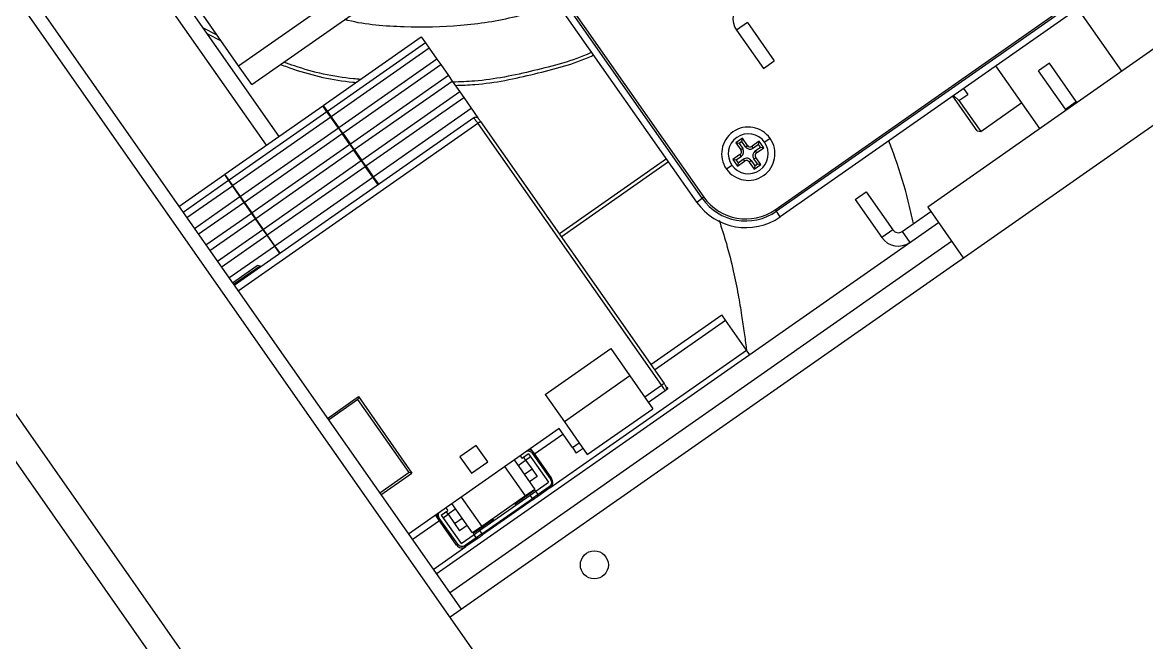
# Model space of a CAD drawing. Header units: millimetres. Extents: x 152904052 to 153933663, y 538271515 to 539240469.
# Drawn here: x 153346420.1 to 153346588.7, y 538942185.4 to 538942278.5 of the extents above; entities that cross this region are included whole.
import ezdxf

# ---------------------------------------------------------------- set-up
doc = ezdxf.new("R2010")
doc.units = ezdxf.units.MM
doc.layers.add('POWR', color=5, linetype='Continuous')

msp = doc.modelspace()

# ---------------------------------------------------------------- linework, layer by layer
at = {"layer": 'POWR', "color": 7}
for p, q in [((153346484.28, 538942189.25), (153346793.71, 538942405.92)), ((153346777.07, 538942405.62), (153346555.9, 538942250.76)), ((153346817.35, 538941713.57), (153346347.02, 538942385.27)), ((153346787.95, 538941692.98), (153346317.61, 538942364.68)), ((153346784.59, 538941690.63), (153346314.25, 538942362.33)), ((153346365.47, 538942362.42), (153346485.92, 538942190.4)), ((153346452.55, 538942271.96), (153346489.04, 538942297.51)), ((153346521.25, 538942251.52), (153346488.56, 538942298.21)), ((153346522.07, 538942252.09), (153346491.1, 538942296.33)), ((153346454.53, 538942269.14), (153346491.02, 538942294.69)), ((153346492.09, 538942295.43), (153346522.31, 538942252.26)), ((153346452.55, 538942271.96), (153346441.59, 538942287.61)), ((153346438.77, 538942285.63), (153346456.69, 538942260.03)), ((153346440.65, 538942286.95), (153346458.58, 538942261.35)), ((153346533.04, 538942250.37), (153346579.73, 538942283.07)), ((153346579.9, 538942282.82), (153346533.21, 538942250.13)), ((153346580.48, 538942282), (153346533.78, 538942249.31)), ((153346585.02, 538942271.15), (153346578.43, 538942280.57)), ((153346449.33, 538942276.55), (153346447.16, 538942277.65)), ((153346528.87, 538942278.46), (153346527.23, 538942277.32)), ((153346527.23, 538942277.32), (153346531.25, 538942271.58)), ((153346528.87, 538942278.46), (153346532.89, 538942272.73)), ((153346447.77, 538942276.79), (153346449.94, 538942275.69)), ((153346465.24, 538942266.01), (153346479.94, 538942276.31)), ((153346480.56, 538942275.41), (153346465.86, 538942265.12)), ((153346479.94, 538942276.31), (153346480.56, 538942275.41)), ((153346480.56, 538942275.41), (153346481.13, 538942274.6)), ((153346481.13, 538942274.6), (153346466.43, 538942264.3)), ((153346481.13, 538942274.6), (153346482.28, 538942272.96)), ((153346454.53, 538942269.14), (153346452.55, 538942271.96)), ((153346482.28, 538942272.96), (153346467.58, 538942262.66)), ((153346468.15, 538942261.84), (153346482.86, 538942272.14)), ((153346482.28, 538942272.96), (153346482.86, 538942272.14)), ((153346482.86, 538942272.14), (153346484, 538942270.5)), ((153346531.25, 538942271.58), (153346532.89, 538942272.73)), ((153346572.74, 538942262.54), (153346566.14, 538942271.96)), ((153346574.18, 538942272.34), (153346572.54, 538942271.2)), ((153346578.19, 538942266.61), (153346574.18, 538942272.34)), ((153346484, 538942270.5), (153346469.3, 538942260.21)), ((153346484, 538942270.5), (153346484.58, 538942269.68)), ((153346576.55, 538942265.46), (153346572.54, 538942271.2)), ((153346469.87, 538942259.39), (153346484.58, 538942269.68)), ((153346484.58, 538942269.68), (153346485.72, 538942268.04)), ((153346561.29, 538942268.57), (153346561.9, 538942267.68)), ((153346485.72, 538942268.04), (153346471.02, 538942257.75)), ((153346471.6, 538942256.93), (153346486.3, 538942267.22)), ((153346485.72, 538942268.04), (153346486.3, 538942267.22)), ((153346486.3, 538942267.22), (153346487.44, 538942265.59)), ((153346563.33, 538942262.21), (153346559.67, 538942267.43)), ((153346559.78, 538942267.51), (153346560.59, 538942266.77)), ((153346560.59, 538942266.77), (153346561.9, 538942267.68)), ((153346450.49, 538942255.69), (153346465.15, 538942265.95)), ((153346465.78, 538942265.06), (153346465.15, 538942265.95)), ((153346465.24, 538942266.01), (153346465.86, 538942265.12)), ((153346465.86, 538942265.12), (153346466.43, 538942264.3)), ((153346472.74, 538942255.29), (153346487.44, 538942265.59)), ((153346487.44, 538942265.59), (153346488.44, 538942264.16)), ((153346560.59, 538942266.77), (153346563.85, 538942262.12)), ((153346563.85, 538942262.12), (153346570.01, 538942266.44)), ((153346576.55, 538942265.46), (153346578.19, 538942266.61)), ((153346578.3, 538942266.44), (153346578.19, 538942266.61)), ((153346465.78, 538942265.06), (153346451.11, 538942254.8)), ((153346466.35, 538942264.24), (153346451.69, 538942253.98)), ((153346487.84, 538942264.14), (153346451.9, 538942238.97)), ((153346466.35, 538942264.24), (153346465.78, 538942265.06)), ((153346467.5, 538942262.61), (153346466.35, 538942264.24)), ((153346466.43, 538942264.3), (153346467.58, 538942262.66)), ((153346488.83, 538942263.61), (153346516.36, 538942224.29)), ((153346488.42, 538942263.32), (153346452.48, 538942238.16)), ((153346467.5, 538942262.61), (153346452.84, 538942252.34)), ((153346453.41, 538942251.52), (153346468.07, 538942261.79)), ((153346467.5, 538942262.61), (153346468.07, 538942261.79)), ((153346468.15, 538942261.84), (153346467.58, 538942262.66)), ((153346469.22, 538942260.15), (153346468.07, 538942261.79)), ((153346468.15, 538942261.84), (153346469.3, 538942260.21)), ((153346488.42, 538942263.32), (153346515.95, 538942224)), ((153346563.33, 538942262.21), (153346563.85, 538942262.12)), ((153346469.22, 538942260.15), (153346454.56, 538942249.88)), ((153346469.22, 538942260.15), (153346469.79, 538942259.33)), ((153346469.87, 538942259.39), (153346469.3, 538942260.21)), ((153346528.1, 538942261.08), (153346527.12, 538942260.39)), ((153346527.12, 538942260.39), (153346527.87, 538942259.33)), ((153346527.61, 538942260.31), (153346527.12, 538942260.39)), ((153346528.02, 538942260.59), (153346527.61, 538942260.31)), ((153346527.61, 538942260.31), (153346528.16, 538942259.53)), ((153346528.02, 538942260.59), (153346528.1, 538942261.08)), ((153346528.56, 538942259.81), (153346528.02, 538942260.59)), ((153346528.85, 538942260.02), (153346528.1, 538942261.08)), ((153346530.61, 538942260.64), (153346529.55, 538942259.89)), ((153346530.53, 538942260.15), (153346529.75, 538942259.6)), ((153346530.53, 538942260.15), (153346530.61, 538942260.64)), ((153346530.81, 538942259.74), (153346530.53, 538942260.15)), ((153346531.3, 538942259.66), (153346530.61, 538942260.64)), ((153346532.27, 538942261.06), (153346531.45, 538942260.49)), ((153346455.13, 538942249.06), (153346469.79, 538942259.33)), ((153346470.94, 538942257.69), (153346469.79, 538942259.33)), ((153346469.87, 538942259.39), (153346471.02, 538942257.75)), ((153346527.74, 538942258.63), (153346526.68, 538942257.88)), ((153346527.95, 538942258.34), (153346527.74, 538942258.63)), ((153346528.16, 538942259.53), (153346527.87, 538942259.33)), ((153346528.56, 538942259.81), (153346528.85, 538942260.02)), ((153346529.75, 538942259.6), (153346529.55, 538942259.89)), ((153346530.03, 538942259.2), (153346530.81, 538942259.74)), ((153346530.03, 538942259.2), (153346530.24, 538942258.91)), ((153346530.24, 538942258.91), (153346531.3, 538942259.66)), ((153346530.81, 538942259.74), (153346531.3, 538942259.66)), ((153346470.94, 538942257.69), (153346456.28, 538942247.42)), ((153346456.85, 538942246.6), (153346471.51, 538942256.87)), ((153346470.94, 538942257.69), (153346471.51, 538942256.87)), ((153346471.6, 538942256.93), (153346471.02, 538942257.75)), ((153346472.66, 538942255.23), (153346471.51, 538942256.87)), ((153346471.6, 538942256.93), (153346472.74, 538942255.29)), ((153346516.72, 538942257.99), (153346500.65, 538942246.73)), ((153346500.93, 538942246.32), (153346517.01, 538942257.58)), ((153346525.71, 538942256.48), (153346526.53, 538942257.05)), ((153346526.68, 538942257.88), (153346527.37, 538942256.9)), ((153346527.17, 538942257.8), (153346526.68, 538942257.88)), ((153346527.95, 538942258.34), (153346527.17, 538942257.8)), ((153346527.17, 538942257.8), (153346527.45, 538942257.39)), ((153346527.37, 538942256.9), (153346528.43, 538942257.65)), ((153346527.45, 538942257.39), (153346527.37, 538942256.9)), ((153346527.45, 538942257.39), (153346528.23, 538942257.94)), ((153346528.23, 538942257.94), (153346528.43, 538942257.65)), ((153346529.42, 538942257.73), (153346529.13, 538942257.52)), ((153346529.13, 538942257.52), (153346529.88, 538942256.46)), ((153346529.42, 538942257.73), (153346529.96, 538942256.95)), ((153346529.82, 538942258.01), (153346530.11, 538942258.21)), ((153346530.37, 538942257.23), (153346529.82, 538942258.01)), ((153346529.88, 538942256.46), (153346530.86, 538942257.15)), ((153346529.96, 538942256.95), (153346529.88, 538942256.46)), ((153346529.96, 538942256.95), (153346530.37, 538942257.23)), ((153346530.86, 538942257.15), (153346530.11, 538942258.21)), ((153346530.37, 538942257.23), (153346530.86, 538942257.15)), ((153346443.59, 538942250.85), (153346450.41, 538942255.63)), ((153346450.41, 538942255.63), (153346451.03, 538942254.74)), ((153346451.11, 538942254.8), (153346450.49, 538942255.69)), ((153346458, 538942244.97), (153346472.66, 538942255.23)), ((153346473.47, 538942254.08), (153346472.66, 538942255.23)), ((153346472.74, 538942255.29), (153346473.55, 538942254.13)), ((153346451.03, 538942254.74), (153346444.21, 538942249.96)), ((153346451.61, 538942253.92), (153346444.78, 538942249.14)), ((153346451.03, 538942254.74), (153346451.61, 538942253.92)), ((153346451.69, 538942253.98), (153346451.11, 538942254.8)), ((153346451.61, 538942253.92), (153346452.75, 538942252.28)), ((153346452.84, 538942252.34), (153346451.69, 538942253.98)), ((153346452.75, 538942252.28), (153346445.93, 538942247.5)), ((153346452.75, 538942252.28), (153346453.33, 538942251.46)), ((153346453.41, 538942251.52), (153346452.84, 538942252.34)), ((153346521.25, 538942251.52), (153346522.07, 538942252.09)), ((153346522.31, 538942252.26), (153346522.07, 538942252.09)), ((153346545.02, 538942251.92), (153346546.65, 538942253.07)), ((153346545.02, 538942251.92), (153346549.03, 538942246.19)), ((153346546.65, 538942253.07), (153346550.67, 538942247.34)), ((153346446.5, 538942246.68), (153346453.33, 538942251.46)), ((153346453.33, 538942251.46), (153346454.47, 538942249.82)), ((153346454.56, 538942249.88), (153346453.41, 538942251.52)), ((153346533.04, 538942250.37), (153346533.21, 538942250.13)), ((153346533.78, 538942249.31), (153346533.21, 538942250.13)), ((153346552.06, 538942247.09), (153346556.36, 538942250.1)), ((153346555.9, 538942250.76), (153346561.24, 538942243.14)), ((153346454.47, 538942249.82), (153346447.65, 538942245.05)), ((153346448.23, 538942244.23), (153346455.05, 538942249)), ((153346454.47, 538942249.82), (153346455.05, 538942249)), ((153346455.13, 538942249.06), (153346454.56, 538942249.88)), ((153346455.05, 538942249), (153346456.2, 538942247.37)), ((153346456.28, 538942247.42), (153346455.13, 538942249.06)), ((153346482.19, 538942195.72), (153346557.51, 538942248.46)), ((153346456.2, 538942247.37), (153346449.37, 538942242.59)), ((153346456.2, 538942247.37), (153346456.77, 538942246.55)), ((153346456.85, 538942246.6), (153346456.28, 538942247.42)), ((153346458, 538942244.97), (153346456.85, 538942246.6)), ((153346550.67, 538942247.34), (153346549.03, 538942246.19)), ((153346552.06, 538942247.09), (153346553.21, 538942245.45)), ((153346449.95, 538942241.77), (153346456.77, 538942246.55)), ((153346451.09, 538942240.13), (153346457.92, 538942244.91)), ((153346456.77, 538942246.55), (153346457.92, 538942244.91)), ((153346457.92, 538942244.91), (153346458.73, 538942243.75)), ((153346458.81, 538942243.81), (153346458, 538942244.97)), ((153346484.17, 538942192.9), (153346559.49, 538942245.64)), ((153346451.62, 538942239.38), (153346455.34, 538942241.99)), ((153346455.76, 538942241.92), (153346451.79, 538942239.14)), ((153346455.76, 538942241.92), (153346455.34, 538942241.99)), ((153346455.88, 538942241.76), (153346455.76, 538942241.92)), ((153346514.35, 538942227.16), (153346525, 538942234.61)), ((153346514.93, 538942226.34), (153346525.57, 538942233.79)), ((153346525.57, 538942233.79), (153346525, 538942234.61)), ((153346528.73, 538942229.29), (153346525.57, 538942233.79)), ((153346498.53, 538942222.64), (153346508.36, 538942229.53)), ((153346499.24, 538942208.64), (153346528.73, 538942229.29)), ((153346508.36, 538942229.53), (153346511.23, 538942225.43)), ((153346529.19, 538942228.63), (153346528.73, 538942229.29)), ((153346511.23, 538942225.43), (153346501.4, 538942218.55)), ((153346511.23, 538942225.43), (153346514.67, 538942220.51)), ((153346515.95, 538942224), (153346513.45, 538942222.25)), ((153346516.52, 538942223.18), (153346514.03, 538942221.43)), ((153346516.93, 538942223.47), (153346516.52, 538942223.18)), ((153346516.75, 538942223.74), (153346516.93, 538942223.47)), ((153346465.85, 538942219.06), (153346470.51, 538942222.32)), ((153346470.44, 538942221.9), (153346466.02, 538942218.81)), ((153346470.51, 538942222.32), (153346470.44, 538942221.9)), ((153346478.13, 538942210.93), (153346470.44, 538942221.9)), ((153346470.51, 538942222.32), (153346478.54, 538942210.85)), ((153346498.53, 538942222.64), (153346501.4, 538942218.55)), ((153346504.84, 538942213.63), (153346514.67, 538942220.51)), ((153346501.4, 538942218.55), (153346504.84, 538942213.63)), ((153346500.6, 538942217.53), (153346478, 538942201.7)), ((153346496.9, 538942213.72), (153346501.18, 538942216.71)), ((153346502.61, 538942214.66), (153346500.6, 538942217.53)), ((153346488.19, 538942215), (153346485.73, 538942213.28)), ((153346489.91, 538942212.55), (153346488.19, 538942215)), ((153346496.73, 538942213.97), (153346496.33, 538942214.54)), ((153346502.61, 538942214.66), (153346503.62, 538942215.37)), ((153346502.61, 538942214.66), (153346503.18, 538942213.84)), ((153346504.2, 538942214.55), (153346503.18, 538942213.84)), ((153346485.73, 538942213.28), (153346487.46, 538942210.83)), ((153346494.77, 538942213.45), (153346495.06, 538942213.04)), ((153346496.04, 538942213.73), (153346495.06, 538942213.04)), ((153346495.59, 538942212.8), (153346495.31, 538942213.21)), ((153346495.59, 538942212.8), (153346496.33, 538942213.32)), ((153346496.04, 538942213.73), (153346499.03, 538942209.47)), ((153346496.57, 538942213.85), (153346496.73, 538942213.96)), ((153346496.57, 538942213.85), (153346499.32, 538942209.92)), ((153346496.73, 538942213.96), (153346499.49, 538942210.03)), ((153346487.46, 538942210.83), (153346489.91, 538942212.55)), ((153346495.58, 538942207.42), (153346492.48, 538942211.84)), ((153346493.87, 538942212.82), (153346496.97, 538942208.39)), ((153346494.45, 538942212), (153346495.59, 538942212.8)), ((153346496.57, 538942211.41), (153346495.42, 538942210.61)), ((153346495.59, 538942212.8), (153346496.57, 538942211.41)), ((153346496.57, 538942211.41), (153346497.31, 538942210.34)), ((153346478.13, 538942210.93), (153346473.71, 538942207.83)), ((153346473.88, 538942207.59), (153346478.54, 538942210.85)), ((153346478.54, 538942210.85), (153346478.13, 538942210.93)), ((153346497.31, 538942210.34), (153346496.17, 538942209.54)), ((153346499.49, 538942210.03), (153346499.32, 538942209.92)), ((153346496.99, 538942208.28), (153346494, 538942206.19)), ((153346496.97, 538942208.39), (153346495.58, 538942207.42)), ((153346496.28, 538942207.55), (153346497.1, 538942208.12)), ((153346497.1, 538942208.12), (153346496.99, 538942208.28)), ((153346497.1, 538942208.12), (153346499.03, 538942209.47)), ((153346497.45, 538942207.63), (153346497.1, 538942208.12)), ((153346499.24, 538942208.64), (153346497.4, 538942207.35)), ((153346499.13, 538942208.8), (153346497.45, 538942207.63)), ((153346499.13, 538942208.8), (153346499.24, 538942208.64)), ((153346487.63, 538942201.86), (153346484.53, 538942206.28)), ((153346485.93, 538942207.25), (153346489.02, 538942202.83)), ((153346488.66, 538942202.21), (153346496.28, 538942207.55)), ((153346489.01, 538942201.72), (153346496.63, 538942207.05)), ((153346495.58, 538942207.42), (153346489.02, 538942202.83)), ((153346496.74, 538942206.89), (153346489.12, 538942201.56)), ((153346493.94, 538942206.27), (153346494.11, 538942206.03)), ((153346496.63, 538942207.05), (153346496.28, 538942207.55)), ((153346497.45, 538942207.63), (153346496.63, 538942207.05)), ((153346496.63, 538942207.05), (153346496.74, 538942206.89)), ((153346482.48, 538942203.99), (153346482.08, 538942204.56)), ((153346482.94, 538942204.55), (153346483.92, 538942205.24)), ((153346482.94, 538942204.55), (153346485.92, 538942200.29)), ((153346483.22, 538942204.14), (153346483.96, 538942204.66)), ((153346483.63, 538942205.65), (153346483.92, 538942205.24)), ((153346483.96, 538942204.66), (153346483.67, 538942205.07)), ((153346485.11, 538942205.46), (153346483.96, 538942204.66)), ((153346483.96, 538942204.66), (153346484.94, 538942203.26)), ((153346478.57, 538942200.88), (153346482.65, 538942203.74)), ((153346482.48, 538942203.98), (153346482.64, 538942204.1)), ((153346485.23, 538942200.05), (153346482.48, 538942203.98)), ((153346485.4, 538942200.17), (153346482.64, 538942204.1)), ((153346484.94, 538942203.26), (153346486.08, 538942204.07)), ((153346484.94, 538942203.26), (153346485.68, 538942202.2)), ((153346486.83, 538942203), (153346485.68, 538942202.2)), ((153346489.02, 538942202.83), (153346487.63, 538942201.86)), ((153346490.72, 538942203.9), (153346487.73, 538942201.8)), ((153346490.84, 538942203.73), (153346490.66, 538942203.98)), ((153346485.92, 538942200.29), (153346487.85, 538942201.64)), ((153346488.19, 538942201.15), (153346486.51, 538942199.97)), ((153346488.47, 538942201.1), (153346486.62, 538942199.81)), ((153346487.73, 538942201.8), (153346487.85, 538942201.64)), ((153346487.85, 538942201.64), (153346488.66, 538942202.21)), ((153346488.19, 538942201.15), (153346487.85, 538942201.64)), ((153346489.01, 538942201.72), (153346488.19, 538942201.15)), ((153346488.66, 538942202.21), (153346489.01, 538942201.72)), ((153346489.12, 538942201.56), (153346489.01, 538942201.72)), ((153346481.73, 538942196.38), (153346486.62, 538942199.81)), ((153346485.4, 538942200.17), (153346485.23, 538942200.05)), ((153346486.62, 538942199.81), (153346486.51, 538942199.97))]:
    msp.add_line(p, q, dxfattribs=at)
at = {"layer": 'POWR', "color": 7, "flags": 128}
msp.add_lwpolyline([(153346576.65, 538942265.29), (153346576.65, 538942265.29), (153346576.55, 538942265.46)], dxfattribs=at)
at = {"layer": 'POWR', "color": 7}
msp.add_circle((153346505.9, 538942197.07), 2.1, dxfattribs=at)
for centre, radius, start, end in [((153346529.69, 538942279.04), 3, 128.8226, 215), ((153346528.99, 538942258.77), 4, 35, 215), ((153346528.99, 538942258.77), 3, 35, 215), ((153346528.99, 538942258.77), 4, 215, 35), ((153346528.99, 538942258.77), 3, 215, 35), ((153346527.46, 538942259.04), 0.5, 305, 35), ((153346527.46, 538942259.04), 0.851, 305, 35), ((153346529.26, 538942260.3), 0.851, 215, 305), ((153346529.26, 538942260.3), 0.5, 215, 305), ((153346530.52, 538942258.5), 0.851, 125, 215), ((153346530.52, 538942258.5), 0.5, 125, 215), ((153346528.72, 538942257.24), 0.851, 35, 125), ((153346528.72, 538942257.24), 0.5, 35, 125), ((153346528.62, 538942256.68), 8, 215, 305), ((153346528.62, 538942256.68), 7.7, 215, 305), ((153346528.62, 538942256.68), 9, 215, 305), ((153346551.49, 538942247.91), 1, 215, 305), ((153346551.49, 538942247.91), 3, 215, 305), ((153346495.91, 538942213.39), 1, 35, 79.427), ((153346498.67, 538942209.46), 1, 305, 35), ((153346497.28, 538942207.51), 0.2, 305, 35), ((153346483.3, 538942204.56), 1, 170.573, 215), ((153346488.35, 538942201.26), 0.2, 215, 305), ((153346486.05, 538942200.63), 1, 215, 305)]:
    msp.add_arc(centre, radius, start, end, dxfattribs=at)
for points, knots in [([(153346500.43, 538942281.25), (153346498.34, 538942280.56), (153346493.59, 538942278.98), (153346485.81, 538942277.8), (153346477.37, 538942277.68), (153346471.52, 538942278.1), (153346468.63, 538942278.85), (153346468.47, 538942278.9)], [0, 0, 0, 0, 0.20368, 0.462441, 0.723657, 0.984873, 1, 1, 1, 1]), ([(153346505.52, 538942273.99), (153346505.45, 538942273.96), (153346502.69, 538942272.69), (153346496.79, 538942271.17), (153346489.87, 538942269.67), (153346485.78, 538942269.55), (153346484.69, 538942269.51)], [0, 0, 0, 0, 0.010585, 0.425896, 0.848183, 1, 1, 1, 1]), ([(153346485.03, 538942269.03), (153346486.02, 538942269.06), (153346490.04, 538942269.18), (153346496.91, 538942270.69), (153346502.89, 538942272.23), (153346505.7, 538942273.52), (153346505.81, 538942273.57)], [0, 0, 0, 0, 0.138759, 0.564722, 0.983649, 1, 1, 1, 1]), ([(153346458.84, 538942272.15), (153346459.49, 538942271.92), (153346462.99, 538942270.64), (153346466.83, 538942269.76), (153346470.02, 538942269.49), (153346470.19, 538942269.48)], [0, 0, 0, 0, 0.177571, 0.956588, 1, 1, 1, 1]), ([(153346470.83, 538942269.93), (153346470.47, 538942269.96), (153346467.11, 538942270.22), (153346463.23, 538942271.09), (153346459.87, 538942272.31), (153346459.34, 538942272.51)], [0, 0, 0, 0, 0.09092, 0.856893, 1, 1, 1, 1]), ([(153346553.79, 538942248.3), (153346553.53, 538942249.42), (153346552.76, 538942252.72), (153346551.54, 538942256.87), (153346550.4, 538942259.84), (153346550.07, 538942260.71)], [0, 0, 0, 0, 0.268198, 0.785972, 1, 1, 1, 1]), ([(153346524.61, 538942248.78), (153346524.99, 538942247.61), (153346525.8, 538942245.1), (153346526.72, 538942241.37), (153346527.46, 538942237.78), (153346527.98, 538942234.67), (153346528.38, 538942231.97), (153346528.61, 538942230.23), (153346528.71, 538942229.37), (153346528.72, 538942229.3)], [0, 0, 0, 0, 0.182161, 0.392886, 0.575774, 0.733984, 0.868705, 0.989398, 1, 1, 1, 1]), ([(153346495.82, 538942214.18), (153346495.84, 538942214.19), (153346495.92, 538942214.2), (153346496.05, 538942214.18), (153346496.21, 538942214.14), (153346496.4, 538942214.04), (153346496.5, 538942213.93), (153346496.57, 538942213.85)], [0, 0, 0, 0, 0.079501, 0.269515, 0.460167, 0.650181, 1, 1, 1, 1]), ([(153346499.32, 538942209.92), (153346499.37, 538942209.83), (153346499.45, 538942209.69), (153346499.47, 538942209.48), (153346499.46, 538942209.32), (153346499.41, 538942209.16), (153346499.32, 538942208.97), (153346499.2, 538942208.87), (153346499.13, 538942208.8)], [0, 0, 0, 0, 0.239443, 0.36994, 0.5, 0.630497, 0.760557, 1, 1, 1, 1]), ([(153346496.74, 538942206.89), (153346496.82, 538942206.95), (153346496.95, 538942207.04), (153346497.1, 538942207.14), (153346497.21, 538942207.22), (153346497.29, 538942207.28), (153346497.37, 538942207.33), (153346497.39, 538942207.34), (153346497.4, 538942207.35)], [0, 0, 0, 0, 0.239443, 0.36994, 0.5, 0.630497, 0.760557, 1, 1, 1, 1]), ([(153346482.64, 538942204.1), (153346482.59, 538942204.19), (153346482.52, 538942204.32), (153346482.49, 538942204.53), (153346482.51, 538942204.7), (153346482.54, 538942204.83), (153346482.58, 538942204.89), (153346482.59, 538942204.91)], [0, 0, 0, 0, 0.349844, 0.54051, 0.730538, 0.921204, 1, 1, 1, 1]), ([(153346488.47, 538942201.1), (153346488.48, 538942201.1), (153346488.49, 538942201.11), (153346488.57, 538942201.17), (153346488.66, 538942201.23), (153346488.76, 538942201.3), (153346488.91, 538942201.41), (153346489.04, 538942201.5), (153346489.12, 538942201.56)], [0, 0, 0, 0, 0.239443, 0.36994, 0.5, 0.630497, 0.760557, 1, 1, 1, 1]), ([(153346486.51, 538942199.97), (153346486.42, 538942199.92), (153346486.28, 538942199.85), (153346486.07, 538942199.82), (153346485.91, 538942199.83), (153346485.75, 538942199.88), (153346485.57, 538942199.97), (153346485.46, 538942200.09), (153346485.4, 538942200.17)], [0, 0, 0, 0, 0.239443, 0.36994, 0.5, 0.630497, 0.760557, 1, 1, 1, 1])]:
    msp.add_open_spline(points, degree=3, knots=knots, dxfattribs=at)
for points in [[(153346488.54, 538942264.02), (153346488.5, 538942264.07), (153346488.41, 538942264.17), (153346488.22, 538942264.24), (153346488.02, 538942264.24), (153346487.9, 538942264.17), (153346487.84, 538942264.14)], [(153346487.84, 538942264.14), (153346487.85, 538942264.13), (153346487.87, 538942264.1), (153346488, 538942263.91), (153346488.19, 538942263.64), (153346488.34, 538942263.43), (153346488.42, 538942263.32)], [(153346488.42, 538942263.32), (153346488.47, 538942263.36), (153346488.58, 538942263.43), (153346488.71, 538942263.53), (153346488.81, 538942263.6), (153346488.82, 538942263.6), (153346488.83, 538942263.61)], [(153346488.83, 538942263.61), (153346488.79, 538942263.66), (153346488.72, 538942263.77), (153346488.62, 538942263.91), (153346488.55, 538942264), (153346488.55, 538942264.01), (153346488.54, 538942264.02)], [(153346516.36, 538942224.29), (153346516.35, 538942224.29), (153346516.34, 538942224.28), (153346516.25, 538942224.21), (153346516.11, 538942224.12), (153346516, 538942224.04), (153346515.95, 538942224)], [(153346515.95, 538942224), (153346516.03, 538942223.9), (153346516.18, 538942223.68), (153346516.37, 538942223.41), (153346516.5, 538942223.22), (153346516.51, 538942223.2), (153346516.52, 538942223.18)], [(153346516.65, 538942223.88), (153346516.64, 538942223.89), (153346516.63, 538942223.9), (153346516.57, 538942223.99), (153346516.47, 538942224.13), (153346516.4, 538942224.24), (153346516.36, 538942224.29)], [(153346516.52, 538942223.18), (153346516.57, 538942223.23), (153346516.67, 538942223.31), (153346516.74, 538942223.5), (153346516.74, 538942223.71), (153346516.68, 538942223.82), (153346516.65, 538942223.88)]]:
    msp.add_open_spline(points, degree=3, dxfattribs=at)

doc.saveas('drawing.dxf')
